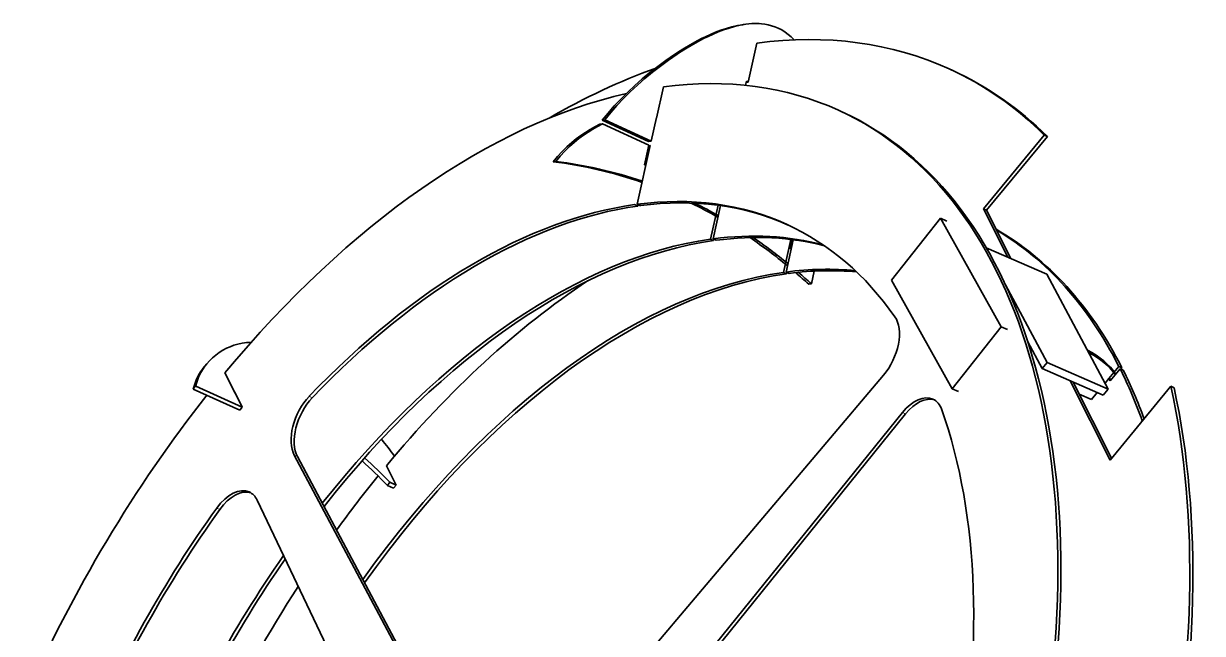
# Model space of a CAD drawing. Extents: x 95 to 1141, y 12 to 831.
# Drawn here: x 257.2 to 351.3, y 377.2 to 425.9 of the extents above; entities that cross this region are included whole.
import ezdxf

# ---------------------------------------------------------------- set-up
doc = ezdxf.new("R2010")
doc.units = 0

msp = doc.modelspace()

# ---------------------------------------------------------------- linework, layer by layer
at = {"color": 7, "lineweight": 35, "ltscale": 0.00536}
for p, q in [((314.614, 425.777), (314.826, 425.805)), ((303.19, 417.82), (303.403, 417.849)), ((307.075, 416.456), (307.287, 416.485)), ((299.457, 414.83), (299.67, 414.859)), ((319.856, 405.061), (320.068, 405.09))]:
    msp.add_line(p, q, dxfattribs=at)
at = {"color": 7, "lineweight": 35, "ltscale": 0.079999}
msp.add_line((315.713, 424.297), (315.017, 421.174), dxfattribs=at)
at = {"color": 7, "lineweight": 35, "ltscale": 0.006793}
for p, q in [((331.06, 422.244), (331.307, 422.132)), ((322.241, 418.938), (322.488, 418.825)), ((338.652, 416.956), (338.899, 416.843)), ((305.964, 411.411), (306.212, 411.299)), ((306.177, 411.44), (306.424, 411.327)), ((333.791, 411.074), (334.038, 410.962)), ((312.022, 408.65), (312.269, 408.537)), ((318.044, 406.03), (318.291, 405.917)), ((344.703, 398.302), (344.95, 398.189))]:
    msp.add_line(p, q, dxfattribs=at)
at = {"color": 7, "lineweight": 35, "ltscale": 0.064004}
msp.add_line((308.264, 420.811), (307.708, 418.312), dxfattribs=at)
at = {"color": 7, "lineweight": 35, "ltscale": 0.008802}
msp.add_line((314.891, 421.276), (314.814, 420.932), dxfattribs=at)
at = {"color": 7, "lineweight": 35, "ltscale": 0.00389}
msp.add_line((315.017, 421.174), (314.863, 421.153), dxfattribs=at)
at = {"color": 7, "lineweight": 35, "ltscale": 0.003729}
msp.add_line((315.026, 421.214), (314.891, 421.276), dxfattribs=at)
at = {"color": 7, "lineweight": 35, "ltscale": 0.005361}
msp.add_line((303.366, 418.147), (303.579, 418.176), dxfattribs=at)
at = {"color": 7, "lineweight": 35, "ltscale": 0.101893}
for p, q in [((307.075, 416.456), (303.366, 418.147)), ((307.111, 416.158), (303.403, 417.849)), ((307.287, 416.485), (303.579, 418.176)), ((274.664, 395.234), (270.955, 396.925)), ((274.464, 394.993), (270.756, 396.683))]:
    msp.add_line(p, q, dxfattribs=at)
at = {"color": 7, "lineweight": 35, "ltscale": 0.047984}
msp.add_line((307.705, 418.359), (307.287, 416.485), dxfattribs=at)
at = {"color": 7, "lineweight": 35, "ltscale": 0.000346463}
msp.add_line((307.708, 418.312), (307.694, 418.31), dxfattribs=at)
at = {"color": 7, "lineweight": 35, "ltscale": 0.000332881}
msp.add_line((307.717, 418.353), (307.705, 418.359), dxfattribs=at)
at = {"color": 7, "lineweight": 35, "ltscale": 0.190754}
for p, q in [((338.652, 416.956), (333.791, 411.074)), ((338.899, 416.843), (334.038, 410.962)), ((348.756, 396.909), (343.895, 391.028))]:
    msp.add_line(p, q, dxfattribs=at)
at = {"color": 7, "lineweight": 35, "ltscale": 0.119991}
msp.add_line((306.177, 411.44), (307.22, 416.125), dxfattribs=at)
at = {"color": 7, "lineweight": 35, "ltscale": 0.040003}
msp.add_line((306.764, 414.596), (307.111, 416.158), dxfattribs=at)
at = {"color": 7, "lineweight": 35, "ltscale": 0.002902}
for p, q in [((307.089, 416.059), (307.195, 416.011)), ((318.458, 407.889), (318.353, 407.937))]:
    msp.add_line(p, q, dxfattribs=at)
at = {"color": 7, "lineweight": 35, "ltscale": 0.003027}
msp.add_line((307.22, 416.125), (307.1, 416.109), dxfattribs=at)
at = {"color": 7, "lineweight": 35, "ltscale": 0.002901}
msp.add_line((306.869, 414.548), (306.764, 414.596), dxfattribs=at)
at = {"color": 7, "lineweight": 35, "ltscale": 0.002923}
for p, q in [((306.237, 411.413), (306.212, 411.299)), ((312.294, 408.651), (312.269, 408.537)), ((318.079, 405.888), (318.104, 406.002))]:
    msp.add_line(p, q, dxfattribs=at)
at = {"color": 7, "lineweight": 35, "ltscale": 0.069297}
msp.add_line((312.624, 411.355), (312.022, 408.65), dxfattribs=at)
at = {"color": 7, "lineweight": 35, "ltscale": 0.067854}
msp.add_line((312.234, 408.679), (312.824, 411.328), dxfattribs=at)
at = {"color": 7, "lineweight": 35, "ltscale": 0.107993}
msp.add_line((335.735, 407.217), (333.791, 411.074), dxfattribs=at)
at = {"color": 7, "lineweight": 35, "ltscale": 0.157973}
for p, q in [((330.378, 410.325), (326.459, 405.368)), ((331.302, 396.714), (335.222, 401.67))]:
    msp.add_line(p, q, dxfattribs=at)
at = {"color": 7, "lineweight": 35, "ltscale": 0.013586}
for p, q in [((330.873, 410.099), (330.378, 410.325)), ((335.716, 401.445), (335.222, 401.67)), ((286.736, 388.781), (286.241, 389.006))]:
    msp.add_line(p, q, dxfattribs=at)
at = {"color": 7, "lineweight": 35, "ltscale": 0.247936}
for p, q in [((330.378, 410.325), (335.222, 401.67)), ((331.302, 396.714), (326.459, 405.368))]:
    msp.add_line(p, q, dxfattribs=at)
at = {"color": 7, "lineweight": 35, "ltscale": 0.107805}
msp.add_line((335.979, 407.111), (334.038, 410.962), dxfattribs=at)
at = {"color": 7, "lineweight": 35, "ltscale": 0.006794}
for p, q in [((312.234, 408.679), (312.481, 408.566)), ((317.832, 406.001), (318.079, 405.888)), ((344.602, 398.502), (344.849, 398.389))]:
    msp.add_line(p, q, dxfattribs=at)
at = {"color": 7, "lineweight": 35, "ltscale": 0.067269}
msp.add_line((317.832, 406.001), (318.417, 408.627), dxfattribs=at)
at = {"color": 7, "lineweight": 35, "ltscale": 0.065889}
msp.add_line((318.044, 406.03), (318.617, 408.602), dxfattribs=at)
at = {"color": 7, "lineweight": 35, "ltscale": 0.017417}
msp.add_line((318.353, 407.937), (318.504, 408.617), dxfattribs=at)
at = {"color": 7, "lineweight": 35, "ltscale": 0.131314}
msp.add_line((338.842, 405.866), (334.025, 407.96), dxfattribs=at)
at = {"color": 7, "lineweight": 35, "ltscale": 0.025933}
msp.add_line((320.068, 405.09), (320.294, 406.102), dxfattribs=at)
at = {"color": 7, "lineweight": 35, "ltscale": 0.260433}
msp.add_line((338.842, 405.866), (343.757, 396.681), dxfattribs=at)
at = {"color": 7, "lineweight": 35, "ltscale": 0.176027}
msp.add_line((338.883, 398.8), (335.561, 405.009), dxfattribs=at)
at = {"color": 7, "lineweight": 35, "ltscale": 0.060742}
msp.add_line((338.484, 398.318), (337.337, 400.46), dxfattribs=at)
at = {"color": 7, "lineweight": 35, "ltscale": 0.004045}
msp.add_line((337.685, 399.811), (337.581, 399.687), dxfattribs=at)
at = {"color": 7, "lineweight": 35, "ltscale": 0.015652}
msp.add_line((338.484, 398.318), (338.883, 398.8), dxfattribs=at)
at = {"color": 7, "lineweight": 35, "ltscale": 0.132887}
for p, q in [((338.883, 398.8), (343.757, 396.681)), ((338.484, 398.318), (343.358, 396.198))]:
    msp.add_line(p, q, dxfattribs=at)
at = {"color": 7, "lineweight": 35, "ltscale": 0.007826}
for p, q in [((271.637, 398.471), (271.837, 398.713)), ((270.756, 396.683), (270.955, 396.925)), ((274.464, 394.993), (274.664, 395.234)), ((286.736, 388.781), (286.935, 389.022))]:
    msp.add_line(p, q, dxfattribs=at)
at = {"color": 7, "lineweight": 35, "ltscale": 0.044898}
msp.add_line((273.281, 397.978), (274.089, 396.374), dxfattribs=at)
at = {"color": 7, "lineweight": 35, "ltscale": 0.031304}
msp.add_line((344.602, 398.502), (343.804, 397.537), dxfattribs=at)
at = {"color": 7, "lineweight": 35, "ltscale": 0.031319}
msp.add_line((344.703, 398.302), (343.905, 397.336), dxfattribs=at)
at = {"color": 7, "lineweight": 35, "ltscale": 0.00362}
msp.add_line((344.849, 398.389), (344.757, 398.278), dxfattribs=at)
at = {"color": 7, "lineweight": 35}
for p, q in [((300.902, 368.338), (325.831, 397.801)), ((302.843, 364.488), (327.335, 394.817)), ((302.973, 364.23), (327.582, 394.704)), ((292.53, 365.667), (278.818, 391.414)), ((292.644, 365.804), (279.065, 391.301)), ((288.649, 360.971), (275.849, 387.823))]:
    msp.add_line(p, q, dxfattribs=at)
at = {"color": 7, "lineweight": 35, "ltscale": 0.177023}
msp.add_line((340.708, 397.351), (343.895, 391.028), dxfattribs=at)
at = {"color": 7, "lineweight": 35, "ltscale": 0.170049}
msp.add_line((340.952, 397.245), (344.013, 391.171), dxfattribs=at)
at = {"color": 7, "lineweight": 35, "ltscale": 0.012039}
msp.add_line((343.804, 397.537), (343.498, 397.166), dxfattribs=at)
at = {"color": 7, "lineweight": 35, "ltscale": 0.005323}
for p, q in [((343.998, 397.449), (343.804, 397.537)), ((343.804, 397.537), (343.998, 397.448))]:
    msp.add_line(p, q, dxfattribs=at)
at = {"color": 7, "lineweight": 35, "ltscale": 0.005611}
msp.add_line((343.804, 397.537), (343.905, 397.336), dxfattribs=at)
at = {"color": 7, "lineweight": 35, "ltscale": 0.006792}
msp.add_line((348.756, 396.909), (349.003, 396.796), dxfattribs=at)
at = {"color": 7, "lineweight": 35, "ltscale": 0.03366}
msp.add_line((274.058, 396.436), (274.664, 395.234), dxfattribs=at)
at = {"color": 7, "lineweight": 13, "ltscale": 0.006792}
for p, q in [((280, 396.11), (280.247, 395.997)), ((327.335, 394.817), (327.582, 394.704))]:
    msp.add_line(p, q, dxfattribs=at)
at = {"color": 7, "lineweight": 35, "ltscale": 0.013585}
for p, q in [((331.797, 396.488), (331.302, 396.714)), ((286.935, 389.022), (286.441, 389.247))]:
    msp.add_line(p, q, dxfattribs=at)
at = {"color": 7, "lineweight": 35, "ltscale": 0.026857}
msp.add_line((342.408, 395.848), (341.431, 396.294), dxfattribs=at)
at = {"color": 7, "lineweight": 35, "ltscale": 0.018206}
msp.add_line((342.872, 396.41), (342.408, 395.848), dxfattribs=at)
at = {"color": 7, "lineweight": 35, "ltscale": 0.015651}
msp.add_line((343.358, 396.198), (343.757, 396.681), dxfattribs=at)
at = {"color": 7, "lineweight": 13, "ltscale": 0.006793}
for p, q in [((278.818, 391.414), (279.065, 391.301)), ((272.622, 387.184), (272.869, 387.071))]:
    msp.add_line(p, q, dxfattribs=at)
at = {"color": 7, "lineweight": 35, "ltscale": 0.02245}
for p, q in [((286.158, 390.562), (286.563, 389.761)), ((286.531, 389.824), (286.935, 389.022))]:
    msp.add_line(p, q, dxfattribs=at)
at = {"color": 7, "lineweight": 35, "ltscale": 0.007827}
msp.add_line((286.241, 389.006), (286.441, 389.247), dxfattribs=at)
at = {"color": 7, "lineweight": 35}
for points in [[(314.614, 425.777), (314.396, 425.743), (314.177, 425.703), (313.734, 425.602), (313.286, 425.474), (312.833, 425.321), (312.429, 425.167), (312.023, 424.996), (311.616, 424.81), (311.312, 424.661), (311.008, 424.504), (310.402, 424.171), (309.803, 423.815), (309.471, 423.606), (309.143, 423.391), (308.799, 423.158), (308.459, 422.92), (307.81, 422.442), (307.18, 421.947), (306.569, 421.438), (305.98, 420.916), (305.412, 420.383), (304.866, 419.839), (304.344, 419.285), (303.843, 418.721), (303.366, 418.147)], [(314.826, 425.805), (314.609, 425.772), (314.39, 425.732), (313.947, 425.63), (313.498, 425.503), (313.046, 425.35), (312.641, 425.196), (312.235, 425.025), (311.829, 424.839), (311.524, 424.69), (311.22, 424.533), (310.615, 424.2), (310.016, 423.843), (309.684, 423.635), (309.355, 423.42), (309.011, 423.187), (308.672, 422.949), (308.023, 422.471), (307.392, 421.976), (306.782, 421.467), (306.192, 420.945), (305.624, 420.412), (305.079, 419.868), (304.556, 419.314), (304.056, 418.75), (303.579, 418.176)], [(318.702, 424.557), (318.465, 424.791), (318.22, 425), (317.965, 425.186), (317.701, 425.348), (317.429, 425.486), (317.149, 425.603), (316.891, 425.688), (316.626, 425.756), (316.355, 425.807), (316.079, 425.841), (315.894, 425.854), (315.706, 425.861), (315.514, 425.86), (315.319, 425.853), (315.074, 425.834), (314.826, 425.805)], [(303.19, 417.82), (302.797, 417.623), (302.412, 417.409), (302.036, 417.177), (301.669, 416.928), (301.312, 416.662), (300.963, 416.378), (300.568, 416.026), (300.185, 415.651), (299.815, 415.252), (299.457, 414.83)], [(303.403, 417.849), (303.009, 417.652), (302.624, 417.437), (302.248, 417.206), (301.882, 416.957), (301.524, 416.691), (301.175, 416.407), (300.78, 416.055), (300.398, 415.68), (300.028, 415.281), (299.67, 414.859)], [(275.376, 400.421), (275.193, 400.413), (275.013, 400.399), (274.834, 400.379), (274.658, 400.351), (274.322, 400.279), (274, 400.186), (273.694, 400.072), (273.402, 399.941), (273.126, 399.795), (272.827, 399.608), (272.548, 399.405), (272.29, 399.187), (272.053, 398.956), (271.837, 398.713)], [(342.089, 399.798), (342.453, 399.6), (342.794, 399.39), (343.111, 399.168), (343.406, 398.934), (343.678, 398.689), (343.927, 398.432), (344.153, 398.163), (344.357, 397.883)], [(342.199, 399.593), (342.58, 399.384), (342.936, 399.162), (343.266, 398.927), (343.572, 398.679), (343.715, 398.55), (343.851, 398.418), (344.024, 398.236), (344.185, 398.049), (344.335, 397.857)]]:
    msp.add_lwpolyline(points, dxfattribs=at)
for centre, radius, start, end in [((295.367, 381.102), 33.974, 70.75798, 83.08641), ((295.579, 381.127), 33.979, 71.10028, 83.08586), ((294.24, 378.59), 36.73, 59.98029, 63.74995), ((294.472, 378.658), 36.687, 60.30517, 63.60663), ((291.02, 373.632), 42.647, 50.4832, 55.49851), ((291.297, 373.751), 42.535, 50.77788, 55.44453), ((288.056, 370.031), 47.311, 47.76676, 49.45088), ((288.264, 370.055), 47.318, 47.76684, 49.44068), ((274.922, 395.74), 4.272, 140.25244, 167.23931), ((275.121, 395.981), 4.272, 140.25244, 167.23931), ((233.472, 351.752), 66.423, 36.58256, 38.0427), ((250.837, 354.518), 49.426, 44.24892, 47.51184), ((251.036, 354.759), 49.425, 44.2489, 47.4995)]:
    msp.add_arc(centre, radius, start, end, dxfattribs=at)
for centre, major_axis, start_param, end_param in [((299.952, 354), (-31.112, -68.243), 3.141684, 3.489701), ((299.952, 354), (-31.112, -68.243), 3.655582, 3.824257), ((293.895, 356.762), (-28.346, -62.177), 3.141579, 3.489484), ((299.952, 354), (-31.112, -68.243), 2.930618, 3.141684), ((300.199, 353.887), (-31.112, -68.243), 2.930618, 3.141684), ((293.895, 356.762), (-28.346, -62.177), 3.556774, 4.274882), ((293.895, 356.762), (-28.346, -62.177), 1.92931, 3.141579), ((294.142, 356.649), (-28.346, -62.177), 1.930417, 3.141579), ((293.895, 356.762), (-24.198, -53.078), 3.141556, 3.489066), ((293.895, 356.762), (-24.198, -53.078), 3.49478, 4.171427), ((294.142, 356.649), (-24.198, -53.078), 3.49478, 4.171427), ((294.142, 356.649), (-24.198, -53.078), 3.145615, 3.489066), ((293.895, 356.762), (-24.198, -53.078), 2.812419, 3.141556), ((306.009, 351.239), (-26.963, -59.143), 2.709089, 3.086883), ((305.762, 351.351), (-26.963, -59.143), 2.709089, 3.078604), ((299.951, 354), (-24.198, -53.078), 3.494768, 4.312549), ((300.199, 353.887), (-24.198, -53.078), 3.494768, 4.315811), ((299.952, 354), (-24.198, -53.078), 3.240281, 3.489078), ((300.199, 353.887), (-24.198, -53.078), 3.244326, 3.489078), ((305.762, 351.351), (-24.198, -53.078), 3.335799, 3.489066), ((305.762, 351.351), (-24.198, -53.078), 3.49478, 4.389341), ((306.009, 351.239), (-24.198, -53.078), 3.49478, 4.392617), ((306.009, 351.239), (-24.198, -53.078), 3.339908, 3.489066), ((305.762, 351.351), (-26.963, -59.143), 3.889825, 4.274757), ((324.856, 399.847), (-1.383, -3.033), 1.118275, 2.812419), ((305.762, 351.351), (-26.963, -59.144), 2.603725, 2.703961), ((306.009, 351.239), (-26.963, -59.144), 2.610302, 2.703961), ((299.952, 354), (-31.112, -68.243), 1.928733, 2.482432), ((293.895, 356.762), (-28.346, -62.177), 4.310542, 4.73609), ((280.794, 393.861), (-1.383, -3.033), 4.171427, 5.865571), ((281.041, 393.749), (-1.383, -3.033), 4.171427, 5.865571), ((328.38, 392.855), (-1.383, -3.033), 3.141549, 4.294774), ((328.627, 392.742), (-1.383, -3.033), 3.211958, 4.294774), ((300.199, 353.887), (-31.112, -68.243), 1.929231, 2.482432), ((328.38, 392.855), (-1.383, -3.033), 2.600631, 3.141549), ((293.895, 356.762), (-24.198, -53.078), 1.961181, 2.600631), ((305.762, 351.351), (-26.963, -59.144), 4.291844, 4.379617), ((273.838, 385.445), (-1.383, -3.033), 3.141638, 4.383215), ((274.085, 385.333), (-1.383, -3.033), 3.212288, 4.383215), ((273.838, 385.445), (-1.383, -3.033), 2.689071, 3.141638), ((293.895, 356.762), (-24.198, -53.078), 4.383215, 4.760015), ((294.142, 356.649), (-24.198, -53.078), 4.383215, 4.760897), ((299.951, 354), (-24.198, -53.078), 4.405374, 4.780363), ((300.199, 353.887), (-24.198, -53.078), 4.408929, 4.781138), ((305.762, 351.351), (-26.963, -59.144), 4.465597, 4.670453)]:
    msp.add_ellipse(centre, major_axis=major_axis, ratio=0.579254, start_param=start_param, end_param=end_param, dxfattribs=at)

doc.saveas('drawing.dxf')
